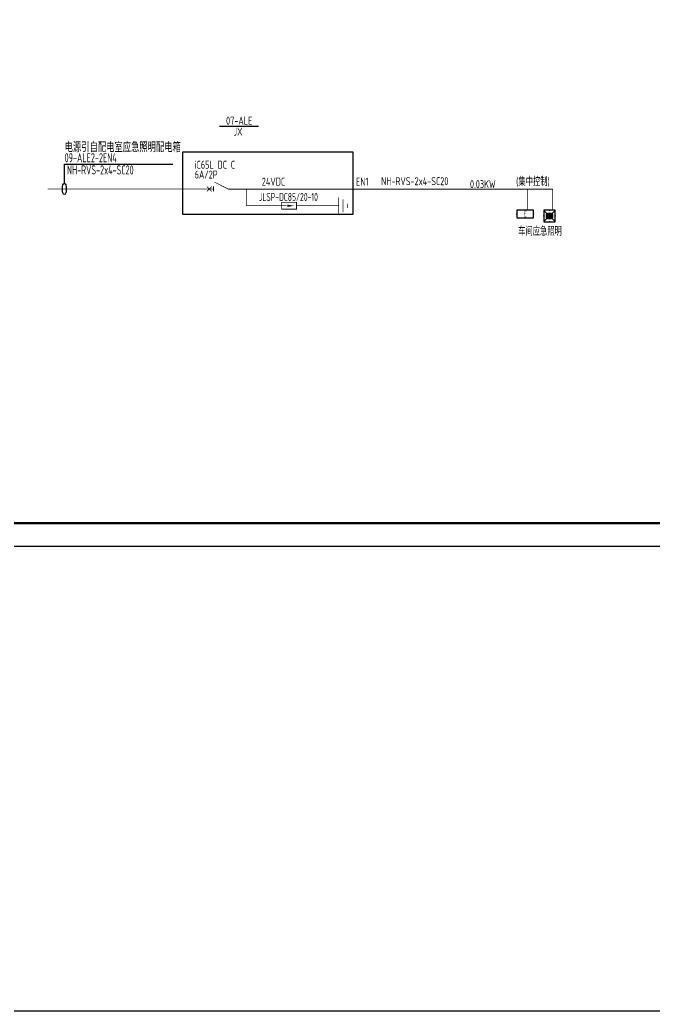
# Model space of a CAD drawing. Extents: x 4830845 to 5141198, y -443067 to -268177.
# Drawn here: x 4887868 to 4915601, y -443067 to -399727 of the extents above; entities that cross this region are included whole.
import ezdxf
from ezdxf.enums import TextEntityAlignment as Align

# ---------------------------------------------------------------- set-up
doc = ezdxf.new("R2010")
doc.units = 0
doc.header["$LTSCALE"] = 1000
doc.header["$MEASUREMENT"] = 0
doc.layers.get('0').update_dxf_attribs({"linetype": 'CONTINUOUS'})
for name, color, linetype in [('ELEMENT', 3, 'CONTINUOUS'), ('EQUIP-照明', 3, 'CONTINUOUS'), ('PUB_TITLE', 4, 'CONTINUOUS'), ('WIRE-系统', 4, 'CONTINUOUS'), ('建筑底图', 251, 'CONTINUOUS'), ('电气', 3, 'CONTINUOUS'), ('电气文字', 7, 'CONTINUOUS'), ('电气表格', 7, 'CONTINUOUS')]:
    doc.layers.add(name, color=color, linetype=linetype)
doc.styles.add('_TEL_DIM', font='sceie.shx', dxfattribs={"width": 0.8, "height": 3.5, "bigfont": 'sceic.shx'})
doc.styles.add('SCEI', font='sceie.shx', dxfattribs={"width": 0.75, "bigfont": 'sceic.shx'})
doc.styles.add('sceie', font='sceie.shx', dxfattribs={"width": 0.7, "bigfont": 'sceic.shx'})
doc.styles.get("Standard").update_dxf_attribs({"font": 'GBENOR', "bigfont": 'GBCBIG'})

# ---------------------------------------------------------------- blocks, each defined once
blk = doc.blocks.new('$equip$00002604')
blk.add_hatch(color=256).paths.add_polyline_path([(0.275, 0.5, 1), (-0.274, 0.5, 1)])
for p, q in [((-0.429, 0.929), (-0.194, 0.694)), ((0.194, 0.694), (0.429, 0.929)), ((-0.429, 0.071), (-0.194, 0.306)), ((0.194, 0.306), (0.429, 0.071))]:
    blk.add_line(p, q)
at = {"const_width": 0.04}
blk.add_lwpolyline([(-0.5, 1), (-0.5, 0), (0.5, 0), (0.5, 1), (-0.5, 1), (-0.5, 0)], dxfattribs=at)
blk.add_lwpolyline([(-0.5, 1), (-0.5, 0), (0.5, 0), (0.5, 1)], close=True)
blk.add_circle((0, 0.5), 0.275)
for p in [(0, 1), (-0.5, 0.5), (0, 0), (0.5, 0.5)]:
    blk.add_point(p)
at = {"color": 7, "style": '_TEL_DIM', "flags": 1}
blk.add_attdef('A', text='', height=0.000025, dxfattribs=at).set_placement((0, 0), align=Align.MIDDLE_CENTER)
blk = doc.blocks.new('$equip$00002534')
for p, q in [((-0.72, 0.66), (-0.72, 0)), ((0.72, 0.66), (-0.72, 0.66)), ((-0.72, 0), (0.72, 0)), ((0.72, 0), (0.72, 0.66))]:
    blk.add_line(p, q)
at = {"const_width": 0.04}
blk.add_lwpolyline([(-0.72, 0.66), (-0.72, 0), (0.72, 0), (0.72, 0.66), (-0.72, 0.66), (-0.72, 0)], dxfattribs=at)
for p in [(-0.72, 0.33), (0, 0.66), (0, 0), (0.72, 0.33)]:
    blk.add_point(p)
at = {"color": 7, "style": '_TEL_DIM'}
blk.add_attdef('$TEXT$', text='', height=0.4, dxfattribs=at).set_placement((0, 0.33), align=Align.MIDDLE_CENTER)
at = {"color": 7, "style": '_TEL_DIM', "flags": 1}
blk.add_attdef('A', text='', height=0.00002, dxfattribs=at).set_placement((0, 0), align=Align.MIDDLE_CENTER)
blk = doc.blocks.new('$element$00000390')
at = {"const_width": 0.0233}
for points in [[(0, 0), (0, -0.375)], [(-0.25, -0.375), (0.25, -0.375)], [(-0.188, -0.5), (0.188, -0.5)], [(-0.062, -0.625), (0.062, -0.625)]]:
    blk.add_lwpolyline(points, dxfattribs=at)
at = {"flags": 9}
blk.add_attdef('S', (0, 0), '', height=0.00000667, dxfattribs=at)
blk = doc.blocks.new('$element$00000532')
at = {"const_width": 0.0233}
for points in [[(0, 0), (0, -0.283)], [(-0.1, -0.283), (0.1, -0.283), (0.1, -0.717), (-0.1, -0.717), (-0.1, -0.283)], [(0, -1), (0, -0.567)]]:
    blk.add_lwpolyline(points, dxfattribs=at)
for points in [[(-0.033, -0.55), (0.033, -0.55), (0, -0.35), (0.033, -0.55)], [(0.033, -0.55), (0, -0.35), (-0.033, -0.55), (0.033, -0.55)], [(0, -0.367), (-0.033, -0.567), (0.033, -0.567), (0, -0.367)]]:
    blk.add_solid(points)
at = {"flags": 9}
blk.add_attdef('S', (0, 0), '', height=0.00000667, dxfattribs=at)

msp = doc.modelspace()

# ---------------------------------------------------------------- linework, layer by layer
at = {"color": 0}
msp.add_lwpolyline([(4894992, -405504.5), (4902432.9, -405504.5), (4902432.9, -408237.7), (4894992, -408237.7)], close=True, dxfattribs=at)
at = {"color": 3, "linetype": 'Continuous', "const_width": 30}
msp.add_lwpolyline([(4896987.2, -407128.1), (4896387.2, -406824.9)], dxfattribs=at)
at = {"layer": 'PUB_TITLE', "color": 4}
msp.add_lwpolyline([(4854491.1, -422737.3), (4938591.1, -422737.3), (4938591.1, -363337.3), (4854491.1, -363337.3)], close=True, dxfattribs=at)
at = {"layer": 'PUB_TITLE', "color": 4, "const_width": 100}
msp.add_lwpolyline([(4856991.1, -421737.3), (4937591.1, -421737.3), (4937591.1, -364337.3), (4856991.1, -364337.3)], close=True, dxfattribs=at)
at = {"layer": 'WIRE-系统', "const_width": 35}
msp.add_lwpolyline([(4898953.7, -407855.4), (4897768, -407855.4), (4897768, -407128.1)], dxfattribs=at)
at = {"layer": '建筑底图', "color": 1}
msp.add_lwpolyline([(4832604.7, -293372.6), (5141197.6, -293372.6), (5141197.6, -443067), (4832604.7, -443067)], close=True, dxfattribs=at)
at = {"layer": '电气', "color": 4, "const_width": 35}
msp.add_lwpolyline([(4896334.4, -407120.9), (4889079.1, -407120.9)], dxfattribs=at)
at = {"layer": '电气'}
msp.add_ellipse((4889814.3, -407120.9), major_axis=(0, -244.4), ratio=0.3451036, dxfattribs=at)
at = {"layer": '电气文字'}
for p, q in [((4896596.5, -404371.1), (4898306.4, -404371.1)), ((4889814.3, -406876.5), (4889814.3, -406032.7)), ((4889814.3, -406032.7), (4894555.4, -406032.7))]:
    msp.add_line(p, q, dxfattribs=at)
at = {"layer": '电气表格', "color": 3, "const_width": 35}
for points in [[(4896334.4, -407120.9), (4895957.4, -407120.9)], [(4896045.6, -407013.5), (4896257, -407224.8)], [(4896049.1, -407224.8), (4896260.4, -407013.5)], [(4896334.4, -407224.8), (4896334.4, -407013.5)]]:
    msp.add_lwpolyline(points, dxfattribs=at)
at = {"layer": '电气表格', "color": 4}
for points, const_width in [([(4896987.2, -407128.1), (4911164.7, -407128.1)], 35), ([(4910073, -408051.2), (4910073, -407113.8)], 33.2), ([(4911164.7, -408052.7), (4911164.7, -407128.1)], 33.2), ([(4900390.5, -407855.4), (4901247.6, -407855.4)], 35)]:
    msp.add_lwpolyline(points, dxfattribs=dict(at, const_width=const_width))

# ---------------------------------------------------------------- block references
at = {"layer": 'ELEMENT', "xscale": 1500, "yscale": 1500, "zscale": 1500}
for name, p, rotation in [('$element$00000532', (4900390.5, -407855.4), 270), ('$element$00000390', (4901247.6, -407855.4), 90)]:
    msp.add_blockref(name, p, dxfattribs=dict(at, rotation=rotation))
at = {"layer": 'EQUIP-照明', "xscale": 501, "yscale": 501, "zscale": 501}
msp.add_blockref('$equip$00002534', (4909960.3, -408381.9), dxfattribs=at).add_auto_attribs({'$TEXT$': 'E'})
at = {"layer": 'EQUIP-照明', "color": 0, "xscale": 500, "yscale": 500, "zscale": 500}
msp.add_blockref('$equip$00002604', (4911024.8, -408552.7), dxfattribs=at)

# ---------------------------------------------------------------- texts
at = {"layer": '电气文字'}
for s, height, style, width, p in [('07-ALE', 350, 'sceie', 0.7, (4896883.6, -404309.6)), ('JX', 350, 'sceie', 0.7, (4897210, -404790.6)), ('电源引自配电室应急照明配电箱', 399, 'sceie', 0.7, (4889825.4, -405509.4)), ('09-ALE2-2EN4', 399, 'sceie', 0.7, (4889825.4, -405957.4)), ('NH-RVS-2x4-SC20 ', 399, 'sceie', 0.7, (4889928, -406487.9)), ('iC65L DC C', 350, 'sceie', 0.7, (4895510.8, -406237.3)), ('6A/2P', 350, 'sceie', 0.7, (4895510.8, -406666)), ('24VDC', 350, 'sceie', 0.7, (4898447.2, -406977.2)), ('EN1', 350, 'sceie', 0.7, (4902565.3, -406977.2)), ('NH-RVS-2x4-SC20 ', 350, 'sceie', 0.7, (4903664.2, -406955.6)), ('0.03KW', 350, 'sceie', 0.7, (4907546.2, -407085.6)), ('(集中控制)', 350, 'sceie', 0.7, (4909565.5, -406988.9)), ('JLSP-DC85/20-10', 350, 'SCEI', 0.65, (4898323.5, -407645.3)), ('车间应急照明', 350, 'sceie', 0.7, (4909653.6, -409159.9))]:
    msp.add_text(s, height=height, dxfattribs=dict(at, style=style, width=width)).set_placement(p)

doc.saveas('drawing.dxf')
